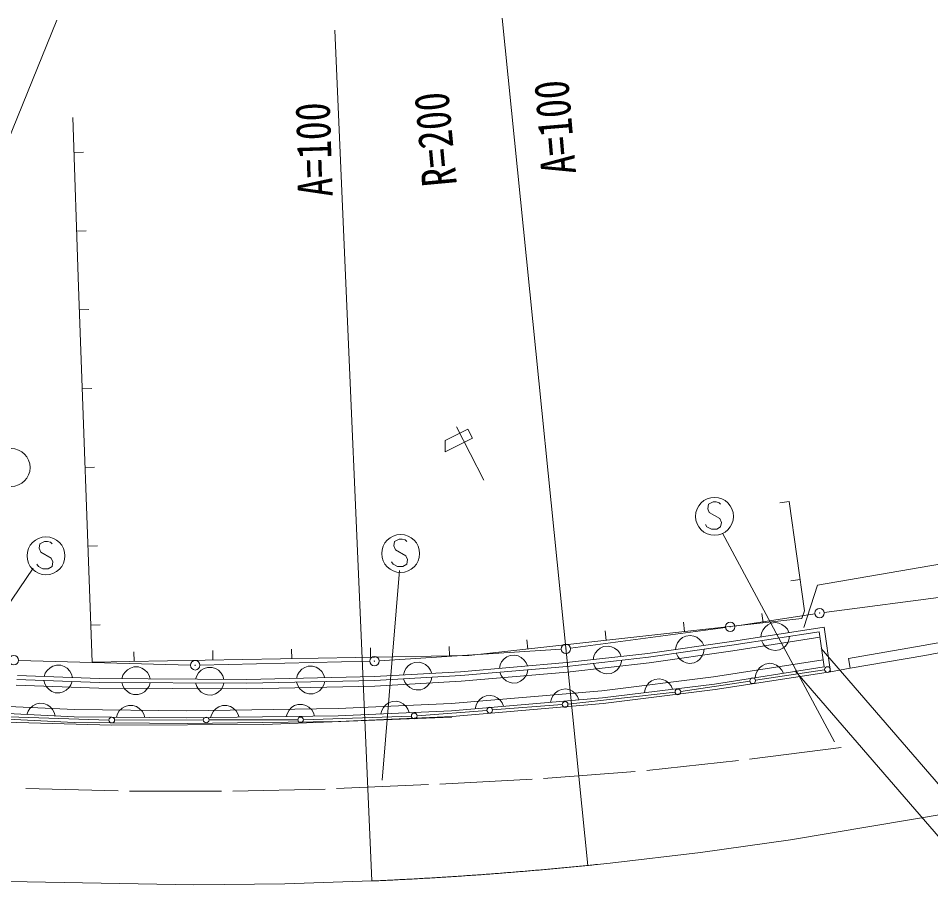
# Model space of a CAD drawing. Units: millimetres, scale not verified. Extents: x -242 to 680000, y -290 to 380000.
# Drawn here: x 281892 to 330095, y 267646 to 313915 of the extents above; entities that cross this region are included whole.
import ezdxf
from ezdxf.enums import TextEntityAlignment as Align

# ---------------------------------------------------------------- set-up
doc = ezdxf.new("R2010")
doc.units = ezdxf.units.MM
doc.header["$LTSCALE"] = 1000
doc.linetypes.add('CHAIN', pattern=[18.5, 12, -1.5, 3.5, -1.5])
for name, color, linetype, lineweight in [('M-BGD', 7, 'Continuous', 13), ('M-BGD-EXST', 7, 'Continuous', 13), ('M-BMK', 2, 'CHAIN', 13), ('M-BMK-ROW', 30, 'Continuous', 13), ('M-STR-HTXT', 7, 'Continuous', 13), ('M-STR-STR1', 1, 'Continuous', 13), ('M-STR-STRC', 7, 'Continuous', 13)]:
    doc.layers.add(name, color=color, linetype=linetype, lineweight=lineweight)
doc.styles.add('ＭＳ ゴシック', font='')
doc.styles.get('ＭＳ ゴシック').set_extended_font_data('MS Gothic')

msp = doc.modelspace()

# ---------------------------------------------------------------- linework, layer by layer
at = {"layer": 'M-BGD'}
for p, q in [((284773, 308675), (285078, 299726)), ((284836, 306826), (285336, 306843)), ((284978, 302662), (285478, 302679)), ((285078, 299726), (285798, 279891)), ((285122, 298499), (285622, 298517)), ((285274, 294336), (285773, 294354)), ((304440, 291596), (305640, 292196)), ((305040, 292316), (306480, 289496)), ((305640, 292196), (305880, 291716)), ((305880, 291716), (304440, 290996)), ((304440, 290996), (304440, 291596)), ((285425, 290173), (285925, 290191)), ((322620, 288381), (322124, 288312)), ((323421, 282599), (322620, 288381)), ((285576, 286010), (286076, 286028)), ((334234, 285698), (324120, 283955)), ((323192, 284255), (322697, 284186)), ((324120, 283955), (323389, 281713)), ((323285, 282190), (323421, 282599)), ((305695, 280229), (323285, 282190)), ((317094, 281500), (317039, 281997)), ((321234, 281961), (321179, 282458)), ((285727, 281847), (286227, 281865)), ((312954, 281039), (312899, 281535)), ((319564, 280981), (324466, 281741)), ((321222, 281572), (321156, 281410)), ((321347, 281743), (321222, 281572)), ((321482, 281855), (321347, 281743)), ((321650, 281942), (321482, 281855)), ((321888, 281978), (321650, 281942)), ((322075, 281947), (321888, 281978)), ((322237, 281881), (322075, 281947)), ((322408, 281756), (322237, 281881)), ((322520, 281621), (322408, 281756)), ((322607, 281452), (322520, 281621)), ((324466, 281741), (324803, 279383)), ((329697, 280758), (335614, 281887)), ((308814, 280577), (308758, 281074)), ((316844, 281071), (316717, 280901)), ((316980, 281181), (316844, 281071)), ((317149, 281266), (316980, 281181)), ((317387, 281301), (317149, 281266)), ((317574, 281267), (317387, 281301)), ((317735, 281200), (317574, 281267)), ((317905, 281073), (317735, 281200)), ((318016, 280938), (317905, 281073)), ((324198, 281497), (319594, 280783)), ((319594, 280783), (324198, 281497)), ((324244, 281200), (319638, 280486)), ((321156, 281410), (321124, 281223)), ((321155, 281025), (321242, 280856)), ((322540, 280906), (322606, 281068)), ((322606, 281068), (322637, 281255)), ((324198, 281497), (324464, 279634)), ((329790, 280246), (335711, 281376)), ((296337, 280070), (296329, 280570)), ((300502, 280141), (300494, 280641)), ((304668, 280212), (304659, 280712)), ((312639, 280633), (312500, 280527)), ((312811, 280713), (312639, 280633)), ((313050, 280739), (312811, 280713)), ((313236, 280699), (313050, 280739)), ((313395, 280627), (313236, 280699)), ((313560, 280494), (313395, 280627)), ((315153, 280340), (319564, 280981)), ((319594, 280783), (315179, 280141)), ((315179, 280141), (319594, 280783)), ((316650, 280739), (316616, 280552)), ((316717, 280901), (316650, 280739)), ((318101, 280768), (318016, 280938)), ((318095, 280383), (318129, 280570)), ((321242, 280856), (321354, 280722)), ((321354, 280722), (321525, 280597)), ((321525, 280597), (321687, 280531)), ((322111, 280536), (322280, 280623)), ((322280, 280623), (322414, 280734)), ((322414, 280734), (322540, 280906)), ((325742, 280082), (329697, 280758)), ((285798, 279891), (305695, 280229)), ((288007, 279929), (287998, 280428)), ((292172, 279999), (292163, 280499)), ((307565, 280058), (307428, 279896)), ((307706, 280161), (307565, 280058)), ((307881, 280236), (307706, 280161)), ((308120, 280257), (307881, 280236)), ((308304, 280212), (308120, 280257)), ((308461, 280136), (308304, 280212)), ((308624, 279999), (308461, 280136)), ((310848, 279860), (315153, 280340)), ((315179, 280141), (310867, 279660)), ((310867, 279660), (315179, 280141)), ((312295, 280202), (312255, 280017)), ((312368, 280361), (312295, 280202)), ((312500, 280527), (312368, 280361)), ((313666, 280355), (313560, 280494)), ((313746, 280183), (313666, 280355)), ((319638, 280486), (315217, 279844)), ((316644, 280354), (316730, 280185)), ((316730, 280185), (316840, 280049)), ((317901, 280052), (318028, 280222)), ((318028, 280222), (318095, 280383)), ((321687, 280531), (321874, 280499)), ((321874, 280499), (322111, 280536)), ((325742, 280082), (325830, 279570)), ((325830, 279570), (329790, 280246)), ((283573, 279592), (283418, 279448)), ((283727, 279677), (283573, 279592)), ((283909, 279730), (283727, 279677)), ((284148, 279721), (283909, 279730)), ((284326, 279655), (284148, 279721)), ((284473, 279560), (284326, 279655)), ((287818, 279577), (287667, 279488)), ((287998, 279636), (287818, 279577)), ((288238, 279635), (287998, 279636)), ((288418, 279574), (288238, 279635)), ((291893, 279611), (291713, 279552)), ((292133, 279610), (291893, 279611)), ((292313, 279549), (292133, 279610)), ((297023, 279608), (296875, 279515)), ((297201, 279672), (297023, 279608)), ((297441, 279678), (297201, 279672)), ((297623, 279622), (297441, 279678)), ((297775, 279535), (297623, 279622)), ((302511, 279704), (302370, 279546)), ((302656, 279803), (302511, 279704)), ((302832, 279873), (302656, 279803)), ((303072, 279886), (302832, 279873)), ((303255, 279836), (303072, 279886)), ((303410, 279755), (303255, 279836)), ((303568, 279613), (303410, 279755)), ((303666, 279469), (303568, 279613)), ((305261, 279378), (310848, 279860)), ((310867, 279660), (305275, 279179)), ((305275, 279179), (310867, 279660)), ((307351, 279739), (307307, 279554)), ((307428, 279896), (307351, 279739)), ((308726, 279857), (308624, 279999)), ((308802, 279683), (308726, 279857)), ((315217, 279844), (310897, 279362)), ((312278, 279818), (312357, 279646)), ((312357, 279646), (312463, 279506)), ((313524, 279474), (313656, 279640)), ((313656, 279640), (313729, 279799)), ((313729, 279799), (313769, 279984)), ((316840, 280049), (317010, 279922)), ((317010, 279922), (317172, 279855)), ((317172, 279855), (317358, 279821)), ((317358, 279821), (317596, 279856)), ((317596, 279856), (317765, 279941)), ((317765, 279941), (317901, 280052)), ((318620, 279106), (324406, 280008)), ((324464, 279634), (318672, 278731)), ((318672, 278731), (324464, 279634)), ((321049, 279588), (320924, 279416)), ((321184, 279700), (321049, 279588)), ((321352, 279787), (321184, 279700)), ((321590, 279824), (321352, 279787)), ((321777, 279792), (321590, 279824)), ((321939, 279726), (321777, 279792)), ((322110, 279601), (321939, 279726)), ((322222, 279467), (322110, 279601)), ((281845, 279174), (286166, 279018)), ((283323, 279301), (283256, 279123)), ((283418, 279448), (283323, 279301)), ((284617, 279404), (284473, 279560)), ((284702, 279251), (284617, 279404)), ((284755, 279069), (284702, 279251)), ((287425, 279190), (287364, 279010)), ((287516, 279339), (287425, 279190)), ((287667, 279488), (287516, 279339)), ((288567, 279483), (288418, 279574)), ((288716, 279332), (288567, 279483)), ((288805, 279181), (288716, 279332)), ((288864, 279001), (288805, 279181)), ((291320, 279165), (291259, 278985)), ((291411, 279314), (291320, 279165)), ((291562, 279463), (291411, 279314)), ((291713, 279552), (291562, 279463)), ((292462, 279458), (292313, 279549)), ((292611, 279307), (292462, 279458)), ((292700, 279156), (292611, 279307)), ((292759, 278976), (292700, 279156)), ((293957, 278968), (300714, 279123)), ((296642, 279210), (296586, 279028)), ((296728, 279362), (296642, 279210)), ((296875, 279515), (296728, 279362)), ((297928, 279389), (297775, 279535)), ((298021, 279241), (297928, 279389)), ((298085, 279062), (298021, 279241)), ((300714, 279123), (305261, 279378)), ((305275, 279179), (300722, 278923)), ((300722, 278923), (305275, 279179)), ((302289, 279391), (302239, 279208)), ((302370, 279546), (302289, 279391)), ((303736, 279292), (303666, 279469)), ((303698, 278910), (303747, 279093)), ((310897, 279362), (305296, 278879)), ((307324, 279355), (307399, 279181)), ((307399, 279181), (307502, 279039)), ((308561, 278980), (308697, 279142)), ((308697, 279142), (308774, 279299)), ((308774, 279299), (308818, 279484)), ((312463, 279506), (312629, 279374)), ((312629, 279374), (312788, 279301)), ((312712, 278376), (318620, 279106)), ((312788, 279301), (312974, 279262)), ((312974, 279262), (313212, 279288)), ((313212, 279288), (313384, 279368)), ((313384, 279368), (313524, 279474)), ((324803, 279383), (318713, 278434)), ((320858, 279254), (320827, 279067)), ((320837, 278927), (324490, 279474)), ((320924, 279416), (320858, 279254)), ((322309, 279298), (322222, 279467)), ((324803, 279383), (325830, 279570)), ((286156, 278518), (281778, 278676)), ((286162, 278818), (281818, 278975)), ((281818, 278975), (286162, 278818)), ((283241, 278924), (283294, 278742)), ((283294, 278742), (283379, 278588)), ((284578, 278545), (284673, 278692)), ((284673, 278692), (284740, 278869)), ((293959, 278768), (286162, 278818)), ((286162, 278818), (293959, 278768)), ((286166, 279018), (293957, 278968)), ((287361, 278810), (287420, 278630)), ((287420, 278630), (287509, 278479)), ((288709, 278472), (288800, 278621)), ((288800, 278621), (288861, 278801)), ((291260, 278785), (291318, 278605)), ((292698, 278596), (292759, 278776)), ((300722, 278923), (293959, 278768)), ((293959, 278768), (300722, 278923)), ((300734, 278623), (293961, 278468)), ((296591, 278828), (296655, 278650)), ((296655, 278650), (296748, 278502)), ((297948, 278529), (298034, 278681)), ((298034, 278681), (298090, 278863)), ((305296, 278879), (300734, 278623)), ((302250, 279009), (302320, 278832)), ((302320, 278832), (302418, 278687)), ((302418, 278687), (302576, 278546)), ((303475, 278597), (303616, 278755)), ((303616, 278755), (303698, 278910)), ((307502, 279039), (307664, 278903)), ((307664, 278903), (307821, 278826)), ((307821, 278826), (308006, 278782)), ((308006, 278782), (308245, 278802)), ((308245, 278802), (308419, 278877)), ((308419, 278877), (308561, 278980)), ((318672, 278731), (312751, 278000)), ((312751, 278000), (318672, 278731)), ((315075, 278620), (315005, 278460)), ((315206, 278787), (315075, 278620)), ((315344, 278895), (315206, 278787)), ((315515, 278976), (315344, 278895)), ((315753, 279006), (315515, 278976)), ((315939, 278968), (315753, 279006)), ((316099, 278897), (315939, 278968)), ((316266, 278767), (316099, 278897)), ((316374, 278629), (316266, 278767)), ((316456, 278458), (316374, 278629)), ((316886, 278337), (320540, 278883)), ((283379, 278588), (283523, 278433)), ((283523, 278433), (283670, 278338)), ((283670, 278338), (283848, 278271)), ((283848, 278271), (284087, 278263)), ((284087, 278263), (284269, 278316)), ((284269, 278316), (284423, 278401)), ((284423, 278401), (284578, 278545)), ((293961, 278468), (286156, 278518)), ((287509, 278479), (287658, 278328)), ((287658, 278328), (287808, 278237)), ((287808, 278237), (287987, 278176)), ((287987, 278176), (288227, 278175)), ((288227, 278175), (288408, 278234)), ((288408, 278234), (288558, 278323)), ((288558, 278323), (288709, 278472)), ((291318, 278605), (291407, 278454)), ((291407, 278454), (291556, 278303)), ((291556, 278303), (291706, 278213)), ((291706, 278213), (291885, 278151)), ((291885, 278151), (292125, 278150)), ((292125, 278150), (292306, 278209)), ((292306, 278209), (292456, 278298)), ((292456, 278298), (292607, 278447)), ((292607, 278447), (292698, 278596)), ((296748, 278502), (296901, 278355)), ((296901, 278355), (297053, 278269)), ((297053, 278269), (297235, 278213)), ((297235, 278213), (297475, 278218)), ((297475, 278218), (297653, 278282)), ((297653, 278282), (297801, 278376)), ((297801, 278376), (297948, 278529)), ((302576, 278546), (302731, 278465)), ((302731, 278465), (302914, 278415)), ((302914, 278415), (303154, 278428)), ((303154, 278428), (303330, 278498)), ((303330, 278498), (303475, 278597)), ((304763, 277697), (312712, 278376)), ((310271, 278270), (310134, 278108)), ((310413, 278372), (310271, 278270)), ((310587, 278447), (310413, 278372)), ((310826, 278468), (310587, 278447)), ((311010, 278423), (310826, 278468)), ((310930, 277670), (316589, 278298)), ((311167, 278346), (311010, 278423)), ((311330, 278210), (311167, 278346)), ((311432, 278068), (311330, 278210)), ((318713, 278434), (312782, 277701)), ((315005, 278460), (314967, 278274)), ((282815, 277667), (282661, 277584)), ((282998, 277719), (282815, 277667)), ((283238, 277708), (282998, 277719)), ((283415, 277639), (283238, 277708)), ((296670, 277653), (296491, 277591)), ((296910, 277657), (296670, 277653)), ((297091, 277600), (296910, 277657)), ((298786, 277432), (304763, 277697)), ((301321, 277647), (301178, 277490)), ((301467, 277743), (301321, 277647)), ((301644, 277811), (301467, 277743)), ((301884, 277822), (301644, 277811)), ((302067, 277770), (301884, 277822)), ((302220, 277686), (302067, 277770)), ((302377, 277543), (302220, 277686)), ((312751, 278000), (304787, 277319)), ((304787, 277319), (312751, 278000)), ((312782, 277701), (304807, 277020)), ((306152, 277767), (306075, 277610)), ((306289, 277929), (306152, 277767)), ((306431, 278032), (306289, 277929)), ((306605, 278107), (306431, 278032)), ((306844, 278127), (306605, 278107)), ((307029, 278083), (306844, 278127)), ((307186, 278006), (307029, 278083)), ((307348, 277869), (307186, 278006)), ((307450, 277728), (307348, 277869)), ((307525, 277553), (307450, 277728)), ((310057, 277950), (310013, 277766)), ((310134, 278108), (310057, 277950)), ((311507, 277894), (311432, 278068)), ((284848, 277002), (281330, 277166)), ((281330, 277166), (284848, 277002)), ((281381, 277542), (284858, 277380)), ((282408, 277296), (282339, 277119)), ((282505, 277441), (282408, 277296)), ((282661, 277584), (282505, 277441)), ((283560, 277542), (283415, 277639)), ((283703, 277386), (283560, 277542)), ((283786, 277232), (283703, 277386)), ((283838, 277049), (283786, 277232)), ((284858, 277380), (290806, 277316)), ((287231, 277306), (287139, 277157)), ((287382, 277455), (287231, 277306)), ((287533, 277543), (287382, 277455)), ((287714, 277601), (287533, 277543)), ((287954, 277599), (287714, 277601)), ((288133, 277537), (287954, 277599)), ((288282, 277445), (288133, 277537)), ((288431, 277293), (288282, 277445)), ((288519, 277143), (288431, 277293)), ((290806, 277316), (298786, 277432)), ((292199, 277288), (292112, 277137)), ((292347, 277440), (292199, 277288)), ((292496, 277533), (292347, 277440)), ((292675, 277595), (292496, 277533)), ((292915, 277599), (292675, 277595)), ((293096, 277541), (292915, 277599)), ((293247, 277454), (293096, 277541)), ((293399, 277306), (293247, 277454)), ((293491, 277157), (293399, 277306)), ((296107, 277195), (296049, 277014)), ((296195, 277346), (296107, 277195)), ((296342, 277499), (296195, 277346)), ((296491, 277591), (296342, 277499)), ((297242, 277512), (297091, 277600)), ((297395, 277364), (297242, 277512)), ((297487, 277215), (297395, 277364)), ((297549, 277036), (297487, 277215)), ((304787, 277319), (298797, 277054)), ((298797, 277054), (304787, 277319)), ((301095, 277336), (301043, 277154)), ((301178, 277490), (301095, 277336)), ((302474, 277397), (302377, 277543)), ((302541, 277220), (302474, 277397)), ((302962, 277056), (306647, 277338)), ((306075, 277610), (306031, 277426)), ((306946, 277360), (310631, 277642)), ((281199, 276716), (286821, 276556)), ((284839, 276702), (281316, 276866)), ((281392, 276994), (286680, 276829)), ((290807, 276638), (284839, 276702)), ((290806, 276938), (284848, 277002)), ((284848, 277002), (290806, 276938)), ((286980, 276825), (291669, 276830)), ((287139, 277157), (287077, 276978)), ((288577, 276962), (288519, 277143)), ((298797, 277054), (290806, 276938)), ((290806, 276938), (298797, 277054)), ((298806, 276754), (290807, 276638)), ((291969, 276830), (296659, 276835)), ((292112, 277137), (292054, 276956)), ((293554, 276978), (293491, 277157)), ((294868, 276593), (304805, 276987)), ((296959, 276840), (302662, 277039)), ((304807, 277020), (298806, 276754)), ((286821, 276556), (294868, 276593))]:
    msp.add_line(p, q, dxfattribs=at)
for centre in [(324639, 279496), (320688, 278905), (316738, 278315), (310781, 277654), (302812, 277044), (306796, 277349), (286830, 276825), (291819, 276830), (296809, 276835)]:
    msp.add_circle(centre, 150, dxfattribs=at)
at = {"layer": 'M-BGD-EXST'}
for p, q in [((318594, 288352), (318354, 288232)), ((318754, 288352), (318594, 288352)), ((318914, 288312), (318754, 288352)), ((318994, 288232), (318914, 288312)), ((318354, 288232), (318314, 287992)), ((318314, 287992), (318394, 287792)), ((318394, 287792), (318954, 287472)), ((318954, 287472), (319034, 287272)), ((318274, 287032), (318194, 287152)), ((318514, 286912), (318274, 287032)), ((318794, 286912), (318514, 286912)), ((318994, 287032), (318794, 286912)), ((319034, 287272), (318994, 287032)), ((302015, 286387), (301775, 286267)), ((302175, 286387), (302015, 286387)), ((302335, 286347), (302175, 286387)), ((302415, 286267), (302335, 286347)), ((325005, 275673), (319095, 286699)), ((283038, 286144), (282998, 285904)), ((282998, 285904), (283078, 285704)), ((283278, 286264), (283038, 286144)), ((283438, 286264), (283278, 286264)), ((283598, 286224), (283438, 286264)), ((283678, 286144), (283598, 286224)), ((301775, 286267), (301735, 286027)), ((301735, 286027), (301815, 285827)), ((283078, 285704), (283638, 285384)), ((283638, 285384), (283718, 285184)), ((301815, 285827), (302375, 285507)), ((302375, 285507), (302455, 285307)), ((282958, 284944), (282878, 285064)), ((283198, 284824), (282958, 284944)), ((283678, 284944), (283478, 284824)), ((283718, 285184), (283678, 284944)), ((301695, 285067), (301615, 285187)), ((301935, 284947), (301695, 285067)), ((302215, 284947), (301935, 284947)), ((302415, 285067), (302215, 284947)), ((302455, 285307), (302415, 285067)), ((275199, 273870), (282683, 284857)), ((283478, 284824), (283198, 284824)), ((301122, 273645), (302025, 284734))]:
    msp.add_line(p, q, dxfattribs=at)
for centre in [(281516, 290171), (318674, 287592), (283358, 285504), (302095, 285627)]:
    msp.add_circle(centre, 1000, dxfattribs=at)
at = {"layer": 'M-BMK'}
for points in [[(361096, 278282), (351541, 276105), (341965, 274020), (332352, 272120), (322687, 270497), (317934, 269832), (313167, 269268), (311974, 269144)], [(300565, 268321), (295967, 268173), (291168, 268121), (281370, 268292), (271581, 268760), (266533, 269105)]]:
    msp.add_lwpolyline(points, dxfattribs=at)
msp.add_arc((291894, 468133), 200000, 272.48442, 275.90582, dxfattribs=at)
at = {"layer": 'M-BMK-ROW'}
for p, q in [((280048, 304269), (283933, 313807)), ((334488, 283839), (324470, 282511)), ((323975, 282440), (319747, 281791)), ((319252, 281720), (311068, 280619)), ((310571, 280570), (300955, 279955)), ((290989, 279728), (281909, 279982)), ((300456, 279933), (291489, 279726))]:
    msp.add_line(p, q, dxfattribs=at)
for centre, radius in [((324222, 282478), 250), ((324222, 282478), 10), ((319500, 281753), 250), ((319500, 281753), 10), ((310821, 280586), 250), ((310821, 280586), 10), ((281659, 279989), 250), ((300706, 279939), 250), ((291239, 279721), 250), ((291239, 279721), 10), ((300706, 279939), 10)]:
    msp.add_circle(centre, radius, dxfattribs=at)
at = {"layer": 'M-STR-HTXT'}
for p, q in [((311975, 269144), (307457, 313915)), ((300563, 268321), (298613, 313278))]:
    msp.add_line(p, q, dxfattribs=at)
at = {"layer": 'M-STR-STR1'}
for p, q in [((336548, 266422), (324302, 280604)), ((335186, 265245), (322940, 279428))]:
    msp.add_line(p, q, dxfattribs=at)
at = {"layer": 'M-STR-STRC'}
for p, q in [((320526, 274751), (325361, 275368)), ((315096, 274166), (319941, 274684)), ((309638, 273730), (314484, 274105)), ((298707, 273202), (303571, 273419)), ((304171, 273441), (309034, 273699)), ((287171, 273089), (282299, 273209)), ((287761, 273071), (292629, 273061)), ((293235, 273071), (298108, 273181))]:
    msp.add_line(p, q, dxfattribs=at)

# ---------------------------------------------------------------- texts
at = {"layer": 'M-STR-HTXT', "style": 'ＭＳ ゴシック', "width": 0.8}
for s, rotation, p in [('A=100', 94.8, (311907, 305785)), ('R=200', 95.3, (305614, 305167)), ('A=100', 91.9, (299056, 304526))]:
    msp.add_text(s, height=1833, rotation=rotation, dxfattribs=at).set_placement(p, align=Align.BOTTOM_LEFT)

doc.saveas('drawing.dxf')
